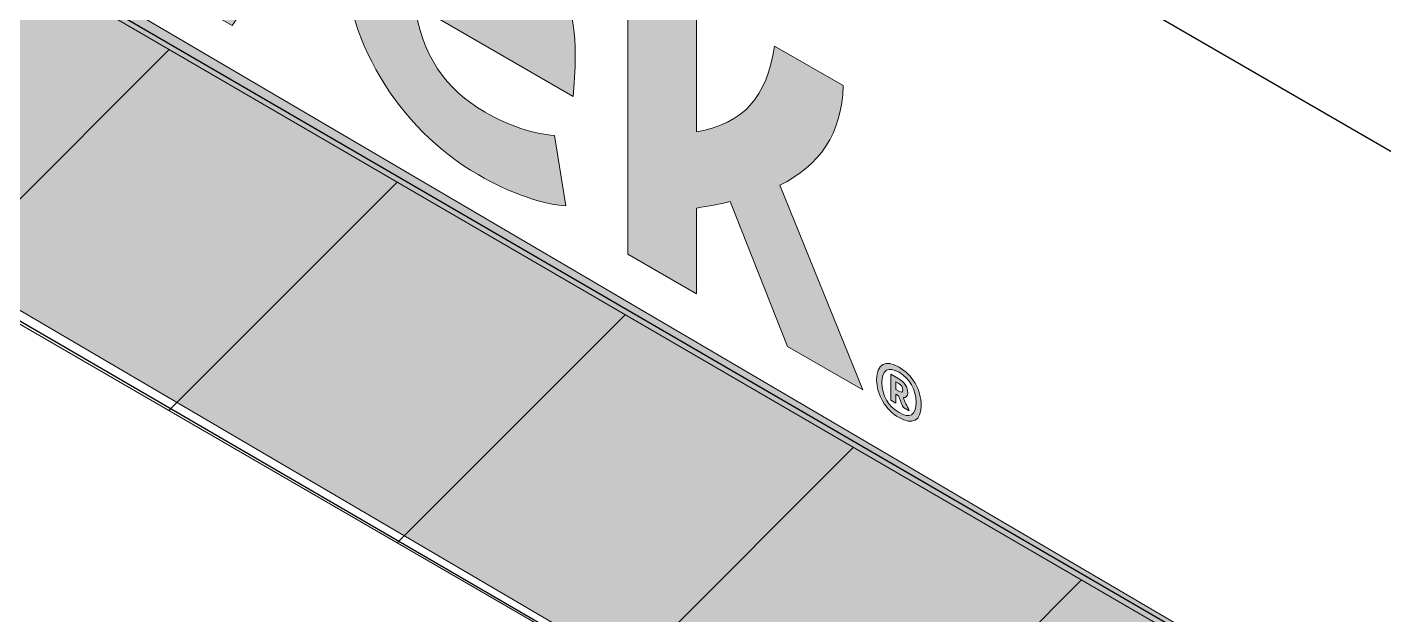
# Model space of a CAD drawing. Extents: x -1140 to 5605, y -816 to 2382.
# Drawn here: x 4403.9 to 4457.2, y 1106.4 to 1129.4 of the extents above; entities that cross this region are included whole.
import ezdxf

# ---------------------------------------------------------------- set-up
doc = ezdxf.new("R2010")
doc.units = 0
doc.header["$MEASUREMENT"] = 0
for name, color, linetype, lineweight in [('.ATI-HATCH', 7, 'Continuous', 0), ('G-ANNO-TTLB', 7, 'Continuous', 0), ('Layer 12', 7, 'Continuous', 0), ('TYVEK', 7, 'Continuous', 0), ('X-REF - TRACED', 7, 'Continuous', 0)]:
    doc.layers.add(name, color=color, linetype=linetype, lineweight=lineweight)

# ---------------------------------------------------------------- blocks, each defined once
blk = doc.blocks.new('Block_493')
at = {"layer": 'X-REF - TRACED', "true_color": 0x848484, "transparency": 33554687}
h = blk.add_hatch(color=252, dxfattribs=at)
h.dxf.hatch_style = 2
h.paths.add_polyline_path([(4395.765, 1154.587), (4385.664, 1160.419), (4385.664, 1157.676), (4389.312, 1155.569), (4389.312, 1142.574), (4392.117, 1140.954), (4392.117, 1153.95), (4395.765, 1151.844)])
h = blk.add_hatch(color=252, dxfattribs=at)
h.dxf.hatch_style = 2
edge = h.paths.add_edge_path()
edge.add_spline(control_points=[(4412.556, 1140.643), (4412.38, 1136.9), (4411.634, 1134.722), (4410.477, 1132.85), (4409.359, 1136.036), (4408.633, 1139.063), (4408.417, 1143.033), (4408.417, 1143.033), (4405.691, 1144.607), (4405.691, 1144.607), (4405.985, 1139.918), (4406.868, 1136.507), (4408.986, 1131.215), (4408.986, 1131.215), (4411.987, 1129.482), (4411.987, 1129.482), (4414.027, 1132.374), (4414.871, 1134.788), (4415.263, 1139.08), (4415.263, 1139.08), (4412.556, 1140.643), (4412.556, 1140.643)], knot_values=[0, 0, 0, 0, 1, 1, 1, 2, 2, 2, 3, 3, 3, 4, 4, 4, 5, 5, 5, 6, 6, 6, 7, 7, 7, 7], degree=3, periodic=0)
h = blk.add_hatch(color=252, dxfattribs=at)
h.dxf.hatch_style = 2
edge = h.paths.add_edge_path()
edge.add_spline(control_points=[(4422.85, 1130.04), (4422.85, 1130.04), (4419.12, 1132.19), (4419.12, 1132.19), (4419.3, 1133.62), (4420.04, 1134.11), (4421.18, 1133.45), (4422.26, 1132.83), (4422.85, 1131.57), (4422.85, 1130.31), (4422.85, 1130.31), (4422.85, 1130.04), (4422.85, 1130.04)], knot_values=[0, 0, 0, 0, 1, 1, 1, 2, 2, 2, 3, 3, 3, 4, 4, 4, 4], degree=3, periodic=0)
edge = h.paths.add_edge_path()
edge.add_spline(control_points=[(4425.44, 1128.37), (4425.44, 1131.38), (4423.75, 1134.44), (4421.18, 1135.93), (4418.3, 1137.59), (4416.32, 1136.31), (4416.32, 1132.73), (4416.32, 1129), (4418.48, 1125.46), (4421.63, 1123.64), (4422.93, 1122.89), (4424.2, 1122.47), (4425.07, 1122.42), (4425.07, 1122.42), (4424.63, 1125.17), (4424.63, 1125.17), (4423.79, 1125.25), (4422.87, 1125.53), (4421.91, 1126.09), (4420.34, 1126.99), (4419.42, 1128.33), (4419.16, 1130.28), (4419.16, 1130.28), (4425.36, 1126.7), (4425.36, 1126.7), (4425.4, 1127.13), (4425.44, 1127.69), (4425.44, 1128.37)], knot_values=[0, 0, 0, 0, 1, 1, 1, 2, 2, 2, 3, 3, 3, 4, 4, 4, 5, 5, 5, 6, 6, 6, 7, 7, 7, 8, 8, 8, 9, 9, 9, 9], degree=3, periodic=0)
h = blk.add_hatch(color=252, dxfattribs=at)
h.dxf.hatch_style = 2
edge = h.paths.add_edge_path()
edge.add_spline(control_points=[(4433.46, 1123.22), (4435.03, 1124), (4435.89, 1125.23), (4435.95, 1127.13), (4435.95, 1127.13), (4433.26, 1128.68), (4433.26, 1128.68), (4432.95, 1126.68), (4432.05, 1125.63), (4430.2, 1125.32), (4430.2, 1125.32), (4430.2, 1135.24), (4430.2, 1135.24), (4430.2, 1135.24), (4427.5, 1136.64), (4427.5, 1136.64), (4427.5, 1136.64), (4427.5, 1120.52), (4427.5, 1120.52), (4427.5, 1120.52), (4430.2, 1118.96), (4430.2, 1118.96), (4430.2, 1118.96), (4430.2, 1122.33), (4430.2, 1122.33), (4430.67, 1122.4), (4431.11, 1122.49), (4431.52, 1122.58), (4431.52, 1122.58), (4433.77, 1116.9), (4433.77, 1116.9), (4433.77, 1116.9), (4436.72, 1115.2), (4436.72, 1115.2), (4436.72, 1115.2), (4433.46, 1123.22), (4433.46, 1123.22)], knot_values=[0, 0, 0, 0, 1, 1, 1, 2, 2, 2, 3, 3, 3, 4, 4, 4, 5, 5, 5, 6, 6, 6, 7, 7, 7, 8, 8, 8, 9, 9, 9, 10, 10, 10, 11, 11, 11, 12, 12, 12, 12], degree=3, periodic=0)
at = {"layer": 'X-REF - TRACED'}
blk.add_lwpolyline([(4395.765, 1154.587), (4385.664, 1160.419), (4385.664, 1157.676), (4389.312, 1155.569), (4389.312, 1142.574), (4392.117, 1140.954), (4392.117, 1153.95), (4395.765, 1151.844)], close=True, dxfattribs=at)
for points, knots in [([(4412.556, 1140.643), (4412.38, 1136.9), (4411.634, 1134.722), (4410.477, 1132.85), (4409.359, 1136.036), (4408.633, 1139.063), (4408.417, 1143.033), (4408.417, 1143.033), (4405.691, 1144.607), (4405.691, 1144.607), (4405.985, 1139.918), (4406.868, 1136.507), (4408.986, 1131.215), (4408.986, 1131.215), (4411.987, 1129.482), (4411.987, 1129.482), (4414.027, 1132.374), (4414.871, 1134.788), (4415.263, 1139.08), (4415.263, 1139.08), (4412.556, 1140.643), (4412.556, 1140.643)], [0, 0, 0, 0, 1, 1, 1, 2, 2, 2, 3, 3, 3, 4, 4, 4, 5, 5, 5, 6, 6, 6, 7, 7, 7, 7]), ([(4425.44, 1128.37), (4425.44, 1131.38), (4423.75, 1134.44), (4421.18, 1135.93), (4418.3, 1137.59), (4416.32, 1136.31), (4416.32, 1132.73), (4416.32, 1129), (4418.48, 1125.46), (4421.63, 1123.64), (4422.93, 1122.89), (4424.2, 1122.47), (4425.07, 1122.42), (4425.07, 1122.42), (4424.63, 1125.17), (4424.63, 1125.17), (4423.79, 1125.25), (4422.87, 1125.53), (4421.91, 1126.09), (4420.34, 1126.99), (4419.42, 1128.33), (4419.16, 1130.28), (4419.16, 1130.28), (4425.36, 1126.7), (4425.36, 1126.7), (4425.4, 1127.13), (4425.44, 1127.69), (4425.44, 1128.37)], [0, 0, 0, 0, 1, 1, 1, 2, 2, 2, 3, 3, 3, 4, 4, 4, 5, 5, 5, 6, 6, 6, 7, 7, 7, 8, 8, 8, 9, 9, 9, 9]), ([(4433.46, 1123.22), (4435.03, 1124), (4435.89, 1125.23), (4435.95, 1127.13), (4435.95, 1127.13), (4433.26, 1128.68), (4433.26, 1128.68), (4432.95, 1126.68), (4432.05, 1125.63), (4430.2, 1125.32), (4430.2, 1125.32), (4430.2, 1135.24), (4430.2, 1135.24), (4430.2, 1135.24), (4427.5, 1136.64), (4427.5, 1136.64), (4427.5, 1136.64), (4427.5, 1120.52), (4427.5, 1120.52), (4427.5, 1120.52), (4430.2, 1118.96), (4430.2, 1118.96), (4430.2, 1118.96), (4430.2, 1122.33), (4430.2, 1122.33), (4430.67, 1122.4), (4431.11, 1122.49), (4431.52, 1122.58), (4431.52, 1122.58), (4433.77, 1116.9), (4433.77, 1116.9), (4433.77, 1116.9), (4436.72, 1115.2), (4436.72, 1115.2), (4436.72, 1115.2), (4433.46, 1123.22), (4433.46, 1123.22)], [0, 0, 0, 0, 1, 1, 1, 2, 2, 2, 3, 3, 3, 4, 4, 4, 5, 5, 5, 6, 6, 6, 7, 7, 7, 8, 8, 8, 9, 9, 9, 10, 10, 10, 11, 11, 11, 12, 12, 12, 12]), ([(4422.85, 1130.04), (4422.85, 1130.04), (4419.12, 1132.19), (4419.12, 1132.19), (4419.3, 1133.62), (4420.04, 1134.11), (4421.18, 1133.45), (4422.26, 1132.83), (4422.85, 1131.57), (4422.85, 1130.31), (4422.85, 1130.31), (4422.85, 1130.04), (4422.85, 1130.04)], [0, 0, 0, 0, 1, 1, 1, 2, 2, 2, 3, 3, 3, 4, 4, 4, 4])]:
    blk.add_open_spline(points, degree=3, knots=knots, dxfattribs=at)
blk = doc.blocks.new('Block_492')
at = {"layer": 'X-REF - TRACED', "true_color": 0x848484, "transparency": 33554687}
h = blk.add_hatch(color=252, dxfattribs=at)
h.dxf.hatch_style = 2
edge = h.paths.add_edge_path()
edge.add_spline(control_points=[(4405.21, 1144.88), (4405.21, 1144.88), (4401.4, 1133.51), (4401.4, 1133.51), (4401.4, 1133.51), (4398.69, 1135.08), (4398.69, 1135.08), (4398.69, 1135.08), (4399.28, 1136.82), (4399.28, 1136.82), (4399.28, 1136.82), (4398.73, 1137.13), (4398.73, 1137.13), (4396.61, 1142.43), (4395.73, 1145.84), (4395.44, 1150.53), (4395.44, 1150.53), (4398.16, 1148.95), (4398.16, 1148.95), (4398.37, 1145.16), (4399.04, 1142.23), (4400.07, 1139.2), (4400.07, 1139.2), (4402.5, 1146.45), (4402.5, 1146.45), (4402.5, 1146.45), (4405.21, 1144.88), (4405.21, 1144.88)], knot_values=[0, 0, 0, 0, 1, 1, 1, 2, 2, 2, 3, 3, 3, 4, 4, 4, 5, 5, 5, 6, 6, 6, 7, 7, 7, 8, 8, 8, 9, 9, 9, 9], degree=3, periodic=0)
at = {"layer": 'X-REF - TRACED'}
blk.add_open_spline([(4405.21, 1144.88), (4405.21, 1144.88), (4401.4, 1133.51), (4401.4, 1133.51), (4401.4, 1133.51), (4398.69, 1135.08), (4398.69, 1135.08), (4398.69, 1135.08), (4399.28, 1136.82), (4399.28, 1136.82), (4399.28, 1136.82), (4398.73, 1137.13), (4398.73, 1137.13), (4396.61, 1142.43), (4395.73, 1145.84), (4395.44, 1150.53), (4395.44, 1150.53), (4398.16, 1148.95), (4398.16, 1148.95), (4398.37, 1145.16), (4399.04, 1142.23), (4400.07, 1139.2), (4400.07, 1139.2), (4402.5, 1146.45), (4402.5, 1146.45), (4402.5, 1146.45), (4405.21, 1144.88), (4405.21, 1144.88)], degree=3, knots=[0, 0, 0, 0, 1, 1, 1, 2, 2, 2, 3, 3, 3, 4, 4, 4, 5, 5, 5, 6, 6, 6, 7, 7, 7, 8, 8, 8, 9, 9, 9, 9], dxfattribs=at)
blk.add_blockref('Block_493', (0, 0), dxfattribs=at)
blk = doc.blocks.new('Block_494')
at = {"layer": 'X-REF - TRACED', "true_color": 0x848484, "transparency": 33554687}
h = blk.add_hatch(color=252, dxfattribs=at)
h.dxf.hatch_style = 2
edge = h.paths.add_edge_path()
edge.add_spline(control_points=[(4438.13, 1115.15), (4438.13, 1115.15), (4438.01, 1115.22), (4438.01, 1115.22), (4438.01, 1115.22), (4438.01, 1115.51), (4438.01, 1115.51), (4438.01, 1115.51), (4438.13, 1115.45), (4438.13, 1115.45), (4438.24, 1115.38), (4438.29, 1115.31), (4438.29, 1115.2), (4438.29, 1115.09), (4438.24, 1115.09), (4438.13, 1115.15)], knot_values=[0, 0, 0, 0, 1, 1, 1, 2, 2, 2, 3, 3, 3, 4, 4, 4, 5, 5, 5, 5], degree=3, periodic=0)
edge = h.paths.add_edge_path()
edge.add_spline(control_points=[(4438.31, 1114.9), (4438.42, 1114.88), (4438.48, 1114.95), (4438.48, 1115.09), (4438.48, 1115.3), (4438.36, 1115.5), (4438.13, 1115.63), (4438.13, 1115.63), (4437.82, 1115.81), (4437.82, 1115.81), (4437.82, 1115.81), (4437.82, 1114.79), (4437.82, 1114.79), (4437.82, 1114.79), (4438.01, 1114.68), (4438.01, 1114.68), (4438.01, 1114.68), (4438.01, 1115.03), (4438.01, 1115.03), (4438.01, 1115.03), (4438.12, 1114.97), (4438.12, 1114.97), (4438.17, 1114.82), (4438.23, 1114.68), (4438.31, 1114.51), (4438.31, 1114.51), (4438.54, 1114.38), (4438.54, 1114.38), (4438.44, 1114.57), (4438.37, 1114.73), (4438.31, 1114.9)], knot_values=[0, 0, 0, 0, 1, 1, 1, 2, 2, 2, 3, 3, 3, 4, 4, 4, 5, 5, 5, 6, 6, 6, 7, 7, 7, 8, 8, 8, 9, 9, 9, 10, 10, 10, 10], degree=3, periodic=0)
edge = h.paths.add_edge_path()
edge.add_spline(control_points=[(4438.13, 1115.15), (4438.13, 1115.15), (4438.01, 1115.22), (4438.01, 1115.22), (4438.01, 1115.22), (4438.01, 1115.51), (4438.01, 1115.51), (4438.01, 1115.51), (4438.13, 1115.45), (4438.13, 1115.45), (4438.24, 1115.38), (4438.29, 1115.31), (4438.29, 1115.2), (4438.29, 1115.09), (4438.24, 1115.09), (4438.13, 1115.15)], knot_values=[0, 0, 0, 0, 1, 1, 1, 2, 2, 2, 3, 3, 3, 4, 4, 4, 5, 5, 5, 5], degree=3, periodic=0)
edge = h.paths.add_edge_path()
edge.add_spline(control_points=[(4438.31, 1114.9), (4438.42, 1114.88), (4438.48, 1114.95), (4438.48, 1115.09), (4438.48, 1115.3), (4438.36, 1115.5), (4438.13, 1115.63), (4438.13, 1115.63), (4437.82, 1115.81), (4437.82, 1115.81), (4437.82, 1115.81), (4437.82, 1114.79), (4437.82, 1114.79), (4437.82, 1114.79), (4438.01, 1114.68), (4438.01, 1114.68), (4438.01, 1114.68), (4438.01, 1115.03), (4438.01, 1115.03), (4438.01, 1115.03), (4438.12, 1114.97), (4438.12, 1114.97), (4438.17, 1114.82), (4438.23, 1114.68), (4438.31, 1114.51), (4438.31, 1114.51), (4438.54, 1114.38), (4438.54, 1114.38), (4438.44, 1114.57), (4438.37, 1114.73), (4438.31, 1114.9)], knot_values=[0, 0, 0, 0, 1, 1, 1, 2, 2, 2, 3, 3, 3, 4, 4, 4, 5, 5, 5, 6, 6, 6, 7, 7, 7, 8, 8, 8, 9, 9, 9, 10, 10, 10, 10], degree=3, periodic=0)
edge = h.paths.add_edge_path()
edge.add_spline(control_points=[(4438.13, 1115.15), (4438.13, 1115.15), (4438.01, 1115.22), (4438.01, 1115.22), (4438.01, 1115.22), (4438.01, 1115.51), (4438.01, 1115.51), (4438.01, 1115.51), (4438.13, 1115.45), (4438.13, 1115.45), (4438.24, 1115.38), (4438.29, 1115.31), (4438.29, 1115.2), (4438.29, 1115.09), (4438.24, 1115.09), (4438.13, 1115.15)], knot_values=[0, 0, 0, 0, 1, 1, 1, 2, 2, 2, 3, 3, 3, 4, 4, 4, 5, 5, 5, 5], degree=3, periodic=0)
edge = h.paths.add_edge_path()
edge.add_spline(control_points=[(4438.48, 1115.09), (4438.48, 1115.3), (4438.36, 1115.5), (4438.13, 1115.63), (4438.13, 1115.63), (4437.82, 1115.81), (4437.82, 1115.81), (4437.82, 1115.81), (4437.82, 1114.79), (4437.82, 1114.79), (4437.82, 1114.79), (4438.01, 1114.68), (4438.01, 1114.68), (4438.01, 1114.68), (4438.01, 1115.03), (4438.01, 1115.03), (4438.01, 1115.03), (4438.12, 1114.97), (4438.12, 1114.97), (4438.17, 1114.82), (4438.23, 1114.68), (4438.31, 1114.51), (4438.31, 1114.51), (4438.54, 1114.38), (4438.54, 1114.38), (4438.44, 1114.57), (4438.37, 1114.73), (4438.31, 1114.9), (4438.42, 1114.88), (4438.48, 1114.95), (4438.48, 1115.09)], knot_values=[0, 0, 0, 0, 1, 1, 1, 2, 2, 2, 3, 3, 3, 4, 4, 4, 5, 5, 5, 6, 6, 6, 7, 7, 7, 8, 8, 8, 9, 9, 9, 10, 10, 10, 10], degree=3, periodic=0)
edge = h.paths.add_edge_path()
edge.add_spline(control_points=[(4438.14, 1114.31), (4437.71, 1114.56), (4437.47, 1114.97), (4437.47, 1115.49), (4437.47, 1115.99), (4437.71, 1116.13), (4438.14, 1115.89), (4438.56, 1115.64), (4438.81, 1115.22), (4438.81, 1114.71), (4438.81, 1114.2), (4438.56, 1114.06), (4438.14, 1114.31)], knot_values=[0, 0, 0, 0, 1, 1, 1, 2, 2, 2, 3, 3, 3, 4, 4, 4, 4], degree=3, periodic=0)
edge = h.paths.add_edge_path()
edge.add_spline(control_points=[(4438.14, 1116.09), (4437.61, 1116.4), (4437.26, 1116.21), (4437.26, 1115.6), (4437.26, 1115), (4437.61, 1114.42), (4438.14, 1114.11), (4438.66, 1113.81), (4439.01, 1113.99), (4439.01, 1114.59), (4439.01, 1115.2), (4438.66, 1115.79), (4438.14, 1116.09)], knot_values=[0, 0, 0, 0, 1, 1, 1, 2, 2, 2, 3, 3, 3, 4, 4, 4, 4], degree=3, periodic=0)
edge = h.paths.add_edge_path()
edge.add_spline(control_points=[(4438.13, 1115.15), (4438.13, 1115.15), (4438.01, 1115.22), (4438.01, 1115.22), (4438.01, 1115.22), (4438.01, 1115.51), (4438.01, 1115.51), (4438.01, 1115.51), (4438.13, 1115.45), (4438.13, 1115.45), (4438.24, 1115.38), (4438.29, 1115.31), (4438.29, 1115.2), (4438.29, 1115.09), (4438.24, 1115.09), (4438.13, 1115.15)], knot_values=[0, 0, 0, 0, 1, 1, 1, 2, 2, 2, 3, 3, 3, 4, 4, 4, 5, 5, 5, 5], degree=3, periodic=0)
edge = h.paths.add_edge_path()
edge.add_spline(control_points=[(4438.31, 1114.9), (4438.42, 1114.88), (4438.48, 1114.95), (4438.48, 1115.09), (4438.48, 1115.3), (4438.36, 1115.5), (4438.13, 1115.63), (4438.13, 1115.63), (4437.82, 1115.81), (4437.82, 1115.81), (4437.82, 1115.81), (4437.82, 1114.79), (4437.82, 1114.79), (4437.82, 1114.79), (4438.01, 1114.68), (4438.01, 1114.68), (4438.01, 1114.68), (4438.01, 1115.03), (4438.01, 1115.03), (4438.01, 1115.03), (4438.12, 1114.97), (4438.12, 1114.97), (4438.17, 1114.82), (4438.23, 1114.68), (4438.31, 1114.51), (4438.31, 1114.51), (4438.54, 1114.38), (4438.54, 1114.38), (4438.44, 1114.57), (4438.37, 1114.73), (4438.31, 1114.9)], knot_values=[0, 0, 0, 0, 1, 1, 1, 2, 2, 2, 3, 3, 3, 4, 4, 4, 5, 5, 5, 6, 6, 6, 7, 7, 7, 8, 8, 8, 9, 9, 9, 10, 10, 10, 10], degree=3, periodic=0)
edge = h.paths.add_edge_path()
edge.add_spline(control_points=[(4438.13, 1115.15), (4438.13, 1115.15), (4438.01, 1115.22), (4438.01, 1115.22), (4438.01, 1115.22), (4438.01, 1115.51), (4438.01, 1115.51), (4438.01, 1115.51), (4438.13, 1115.45), (4438.13, 1115.45), (4438.24, 1115.38), (4438.29, 1115.31), (4438.29, 1115.2), (4438.29, 1115.09), (4438.24, 1115.09), (4438.13, 1115.15)], knot_values=[0, 0, 0, 0, 1, 1, 1, 2, 2, 2, 3, 3, 3, 4, 4, 4, 5, 5, 5, 5], degree=3, periodic=0)
edge = h.paths.add_edge_path()
edge.add_spline(control_points=[(4438.31, 1114.9), (4438.42, 1114.88), (4438.48, 1114.95), (4438.48, 1115.09), (4438.48, 1115.3), (4438.36, 1115.5), (4438.13, 1115.63), (4438.13, 1115.63), (4437.82, 1115.81), (4437.82, 1115.81), (4437.82, 1115.81), (4437.82, 1114.79), (4437.82, 1114.79), (4437.82, 1114.79), (4438.01, 1114.68), (4438.01, 1114.68), (4438.01, 1114.68), (4438.01, 1115.03), (4438.01, 1115.03), (4438.01, 1115.03), (4438.12, 1114.97), (4438.12, 1114.97), (4438.17, 1114.82), (4438.23, 1114.68), (4438.31, 1114.51), (4438.31, 1114.51), (4438.54, 1114.38), (4438.54, 1114.38), (4438.44, 1114.57), (4438.37, 1114.73), (4438.31, 1114.9)], knot_values=[0, 0, 0, 0, 1, 1, 1, 2, 2, 2, 3, 3, 3, 4, 4, 4, 5, 5, 5, 6, 6, 6, 7, 7, 7, 8, 8, 8, 9, 9, 9, 10, 10, 10, 10], degree=3, periodic=0)
at = {"layer": 'X-REF - TRACED'}
for points, knots in [([(4438.14, 1116.09), (4437.61, 1116.4), (4437.26, 1116.21), (4437.26, 1115.6), (4437.26, 1115), (4437.61, 1114.42), (4438.14, 1114.11), (4438.66, 1113.81), (4439.01, 1113.99), (4439.01, 1114.59), (4439.01, 1115.2), (4438.66, 1115.79), (4438.14, 1116.09)], [0, 0, 0, 0, 1, 1, 1, 2, 2, 2, 3, 3, 3, 4, 4, 4, 4]), ([(4438.14, 1114.31), (4437.71, 1114.56), (4437.47, 1114.97), (4437.47, 1115.49), (4437.47, 1115.99), (4437.71, 1116.13), (4438.14, 1115.89), (4438.56, 1115.64), (4438.81, 1115.22), (4438.81, 1114.71), (4438.81, 1114.2), (4438.56, 1114.06), (4438.14, 1114.31)], [0, 0, 0, 0, 1, 1, 1, 2, 2, 2, 3, 3, 3, 4, 4, 4, 4]), ([(4438.31, 1114.9), (4438.42, 1114.88), (4438.48, 1114.95), (4438.48, 1115.09), (4438.48, 1115.3), (4438.36, 1115.5), (4438.13, 1115.63), (4438.13, 1115.63), (4437.82, 1115.81), (4437.82, 1115.81), (4437.82, 1115.81), (4437.82, 1114.79), (4437.82, 1114.79), (4437.82, 1114.79), (4438.01, 1114.68), (4438.01, 1114.68), (4438.01, 1114.68), (4438.01, 1115.03), (4438.01, 1115.03), (4438.01, 1115.03), (4438.12, 1114.97), (4438.12, 1114.97), (4438.17, 1114.82), (4438.23, 1114.68), (4438.31, 1114.51), (4438.31, 1114.51), (4438.54, 1114.38), (4438.54, 1114.38), (4438.44, 1114.57), (4438.37, 1114.73), (4438.31, 1114.9)], [0, 0, 0, 0, 1, 1, 1, 2, 2, 2, 3, 3, 3, 4, 4, 4, 5, 5, 5, 6, 6, 6, 7, 7, 7, 8, 8, 8, 9, 9, 9, 10, 10, 10, 10]), ([(4438.31, 1114.9), (4438.42, 1114.88), (4438.48, 1114.95), (4438.48, 1115.09), (4438.48, 1115.3), (4438.36, 1115.5), (4438.13, 1115.63), (4438.13, 1115.63), (4437.82, 1115.81), (4437.82, 1115.81), (4437.82, 1115.81), (4437.82, 1114.79), (4437.82, 1114.79), (4437.82, 1114.79), (4438.01, 1114.68), (4438.01, 1114.68), (4438.01, 1114.68), (4438.01, 1115.03), (4438.01, 1115.03), (4438.01, 1115.03), (4438.12, 1114.97), (4438.12, 1114.97), (4438.17, 1114.82), (4438.23, 1114.68), (4438.31, 1114.51), (4438.31, 1114.51), (4438.54, 1114.38), (4438.54, 1114.38), (4438.44, 1114.57), (4438.37, 1114.73), (4438.31, 1114.9)], [0, 0, 0, 0, 1, 1, 1, 2, 2, 2, 3, 3, 3, 4, 4, 4, 5, 5, 5, 6, 6, 6, 7, 7, 7, 8, 8, 8, 9, 9, 9, 10, 10, 10, 10]), ([(4438.48, 1115.09), (4438.48, 1115.3), (4438.36, 1115.5), (4438.13, 1115.63), (4438.13, 1115.63), (4437.82, 1115.81), (4437.82, 1115.81), (4437.82, 1115.81), (4437.82, 1114.79), (4437.82, 1114.79), (4437.82, 1114.79), (4438.01, 1114.68), (4438.01, 1114.68), (4438.01, 1114.68), (4438.01, 1115.03), (4438.01, 1115.03), (4438.01, 1115.03), (4438.12, 1114.97), (4438.12, 1114.97), (4438.17, 1114.82), (4438.23, 1114.68), (4438.31, 1114.51), (4438.31, 1114.51), (4438.54, 1114.38), (4438.54, 1114.38), (4438.44, 1114.57), (4438.37, 1114.73), (4438.31, 1114.9), (4438.42, 1114.88), (4438.48, 1114.95), (4438.48, 1115.09)], [0, 0, 0, 0, 1, 1, 1, 2, 2, 2, 3, 3, 3, 4, 4, 4, 5, 5, 5, 6, 6, 6, 7, 7, 7, 8, 8, 8, 9, 9, 9, 10, 10, 10, 10]), ([(4438.31, 1114.9), (4438.42, 1114.88), (4438.48, 1114.95), (4438.48, 1115.09), (4438.48, 1115.3), (4438.36, 1115.5), (4438.13, 1115.63), (4438.13, 1115.63), (4437.82, 1115.81), (4437.82, 1115.81), (4437.82, 1115.81), (4437.82, 1114.79), (4437.82, 1114.79), (4437.82, 1114.79), (4438.01, 1114.68), (4438.01, 1114.68), (4438.01, 1114.68), (4438.01, 1115.03), (4438.01, 1115.03), (4438.01, 1115.03), (4438.12, 1114.97), (4438.12, 1114.97), (4438.17, 1114.82), (4438.23, 1114.68), (4438.31, 1114.51), (4438.31, 1114.51), (4438.54, 1114.38), (4438.54, 1114.38), (4438.44, 1114.57), (4438.37, 1114.73), (4438.31, 1114.9)], [0, 0, 0, 0, 1, 1, 1, 2, 2, 2, 3, 3, 3, 4, 4, 4, 5, 5, 5, 6, 6, 6, 7, 7, 7, 8, 8, 8, 9, 9, 9, 10, 10, 10, 10]), ([(4438.31, 1114.9), (4438.42, 1114.88), (4438.48, 1114.95), (4438.48, 1115.09), (4438.48, 1115.3), (4438.36, 1115.5), (4438.13, 1115.63), (4438.13, 1115.63), (4437.82, 1115.81), (4437.82, 1115.81), (4437.82, 1115.81), (4437.82, 1114.79), (4437.82, 1114.79), (4437.82, 1114.79), (4438.01, 1114.68), (4438.01, 1114.68), (4438.01, 1114.68), (4438.01, 1115.03), (4438.01, 1115.03), (4438.01, 1115.03), (4438.12, 1114.97), (4438.12, 1114.97), (4438.17, 1114.82), (4438.23, 1114.68), (4438.31, 1114.51), (4438.31, 1114.51), (4438.54, 1114.38), (4438.54, 1114.38), (4438.44, 1114.57), (4438.37, 1114.73), (4438.31, 1114.9)], [0, 0, 0, 0, 1, 1, 1, 2, 2, 2, 3, 3, 3, 4, 4, 4, 5, 5, 5, 6, 6, 6, 7, 7, 7, 8, 8, 8, 9, 9, 9, 10, 10, 10, 10]), ([(4438.13, 1115.15), (4438.13, 1115.15), (4438.01, 1115.22), (4438.01, 1115.22), (4438.01, 1115.22), (4438.01, 1115.51), (4438.01, 1115.51), (4438.01, 1115.51), (4438.13, 1115.45), (4438.13, 1115.45), (4438.24, 1115.38), (4438.29, 1115.31), (4438.29, 1115.2), (4438.29, 1115.09), (4438.24, 1115.09), (4438.13, 1115.15)], [0, 0, 0, 0, 1, 1, 1, 2, 2, 2, 3, 3, 3, 4, 4, 4, 5, 5, 5, 5]), ([(4438.13, 1115.15), (4438.13, 1115.15), (4438.01, 1115.22), (4438.01, 1115.22), (4438.01, 1115.22), (4438.01, 1115.51), (4438.01, 1115.51), (4438.01, 1115.51), (4438.13, 1115.45), (4438.13, 1115.45), (4438.24, 1115.38), (4438.29, 1115.31), (4438.29, 1115.2), (4438.29, 1115.09), (4438.24, 1115.09), (4438.13, 1115.15)], [0, 0, 0, 0, 1, 1, 1, 2, 2, 2, 3, 3, 3, 4, 4, 4, 5, 5, 5, 5]), ([(4438.13, 1115.15), (4438.13, 1115.15), (4438.01, 1115.22), (4438.01, 1115.22), (4438.01, 1115.22), (4438.01, 1115.51), (4438.01, 1115.51), (4438.01, 1115.51), (4438.13, 1115.45), (4438.13, 1115.45), (4438.24, 1115.38), (4438.29, 1115.31), (4438.29, 1115.2), (4438.29, 1115.09), (4438.24, 1115.09), (4438.13, 1115.15)], [0, 0, 0, 0, 1, 1, 1, 2, 2, 2, 3, 3, 3, 4, 4, 4, 5, 5, 5, 5]), ([(4438.13, 1115.15), (4438.13, 1115.15), (4438.01, 1115.22), (4438.01, 1115.22), (4438.01, 1115.22), (4438.01, 1115.51), (4438.01, 1115.51), (4438.01, 1115.51), (4438.13, 1115.45), (4438.13, 1115.45), (4438.24, 1115.38), (4438.29, 1115.31), (4438.29, 1115.2), (4438.29, 1115.09), (4438.24, 1115.09), (4438.13, 1115.15)], [0, 0, 0, 0, 1, 1, 1, 2, 2, 2, 3, 3, 3, 4, 4, 4, 5, 5, 5, 5]), ([(4438.13, 1115.15), (4438.13, 1115.15), (4438.01, 1115.22), (4438.01, 1115.22), (4438.01, 1115.22), (4438.01, 1115.51), (4438.01, 1115.51), (4438.01, 1115.51), (4438.13, 1115.45), (4438.13, 1115.45), (4438.24, 1115.38), (4438.29, 1115.31), (4438.29, 1115.2), (4438.29, 1115.09), (4438.24, 1115.09), (4438.13, 1115.15)], [0, 0, 0, 0, 1, 1, 1, 2, 2, 2, 3, 3, 3, 4, 4, 4, 5, 5, 5, 5])]:
    blk.add_open_spline(points, degree=3, knots=knots, dxfattribs=at)
blk = doc.blocks.new('Block_491')
at = {"layer": 'X-REF - TRACED'}
for name in ['Block_492', 'Block_494']:
    blk.add_blockref(name, (0, 0), dxfattribs=at)
blk = doc.blocks.new('Block_490')
at = {"layer": 'X-REF - TRACED'}
blk.add_blockref('Block_491', (0, 0), dxfattribs=at)
blk = doc.blocks.new('Block_488')
at = {"layer": 'X-REF - TRACED'}
blk.add_blockref('Block_490', (0, 0), dxfattribs=at)

msp = doc.modelspace()

# ---------------------------------------------------------------- hatches: boundary and pattern name
at = {"layer": '.ATI-HATCH', "true_color": 0x808080, "transparency": 33554483}
msp.add_hatch(color=8, dxfattribs=at).paths.add_polyline_path([(4506.016, 1058.293), (4506.016, 1072.575), (4325.367, 1178.577), (4325.276, 1164.296)])
at = {"layer": 'G-ANNO-TTLB', "true_color": 0xff00ff, "transparency": 33554687}
h = msp.add_hatch(color=6, dxfattribs=at)
edge = h.paths.add_edge_path()
edge.add_spline(control_points=[(5285.56, -733.232), (5285.56, -733.232), (2356.042, -733.232), (2356.042, -733.232), (2356.042, -733.232), (2356.042, 1723.768), (2356.042, 1723.768), (2356.042, 1723.768), (5285.56, 1723.768), (5285.56, 1723.768), (5285.56, 1723.768), (5285.56, -733.232), (5285.56, -733.232)], knot_values=[0, 0, 0, 0, 1, 1, 1, 2, 2, 2, 3, 3, 3, 4, 4, 4, 4], degree=3, periodic=0)
edge = h.paths.add_edge_path()
edge.add_spline(control_points=[(2365.042, 1714.768), (2365.042, 1714.768), (2365.042, -724.232), (2365.042, -724.232), (2365.042, -724.232), (5276.56, -724.232), (5276.56, -724.232), (5276.56, -724.232), (5276.56, 1714.768), (5276.56, 1714.768), (5276.56, 1714.768), (2365.042, 1714.768), (2365.042, 1714.768)], knot_values=[0, 0, 0, 0, 1, 1, 1, 2, 2, 2, 3, 3, 3, 4, 4, 4, 4], degree=3, periodic=0)
edge.add_line((2365.042, 1714.768), (2365.042, 1714.768))
at = {"layer": 'Layer 12', "true_color": 0x000000, "transparency": 33554687}
h = msp.add_hatch(dxfattribs=at)
h.set_pattern_fill('_U', color=18, scale=10, angle=45, style=2, pattern_type=0)
h.set_pattern_definition([(45, (0, 0), (-7.071067, 7.07107), [])])
h.paths.add_polyline_path([(4340.499, 1154.387), (4340.499, 1168.669), (4490.425, 1081.51), (4490.425, 1067.493)])

# ---------------------------------------------------------------- linework, layer by layer
at = {"layer": '.ATI-HATCH'}
msp.add_lwpolyline([(4506.016, 1058.293), (4506.016, 1072.575), (4325.367, 1178.577), (4325.276, 1164.296)], close=True, dxfattribs=at)
at = {"layer": 'G-ANNO-TTLB'}
for points in [[(5285.56, -733.232), (5285.56, -733.232), (2356.042, -733.232), (2356.042, -733.232), (2356.042, -733.232), (2356.042, 1723.768), (2356.042, 1723.768), (2356.042, 1723.768), (5285.56, 1723.768), (5285.56, 1723.768), (5285.56, 1723.768), (5285.56, -733.232), (5285.56, -733.232)], [(2365.042, 1714.768), (2365.042, 1714.768), (2365.042, -724.232), (2365.042, -724.232), (2365.042, -724.232), (5276.56, -724.232), (5276.56, -724.232), (5276.56, -724.232), (5276.56, 1714.768), (5276.56, 1714.768), (5276.56, 1714.768), (2365.042, 1714.768), (2365.042, 1714.768)]]:
    msp.add_open_spline(points, degree=3, knots=[0, 0, 0, 0, 1, 1, 1, 2, 2, 2, 3, 3, 3, 4, 4, 4, 4], dxfattribs=at)
at = {"layer": 'Layer 12'}
msp.add_lwpolyline([(4340.499, 1154.387), (4340.499, 1168.669), (4490.425, 1081.51), (4490.425, 1067.493)], close=True, dxfattribs=at)
at = {"layer": 'TYVEK', "color": 4, "lineweight": 25, "true_color": 0x00ffff}
msp.add_line((4459.604, 1123.285), (4377.143, 1170.987), dxfattribs=at)
at = {"layer": 'TYVEK', "color": 18, "lineweight": 25, "true_color": 0x000000}
for p, q in [((4340.52, 1168.869), (4490.566, 1081.704)), ((4340.452, 1154.628), (4490.264, 1067.597))]:
    msp.add_line(p, q, dxfattribs=at)

# ---------------------------------------------------------------- block references
at = {"layer": 'X-REF - TRACED'}
msp.add_blockref('Block_488', (0, 0), dxfattribs=at)

doc.saveas('drawing.dxf')
